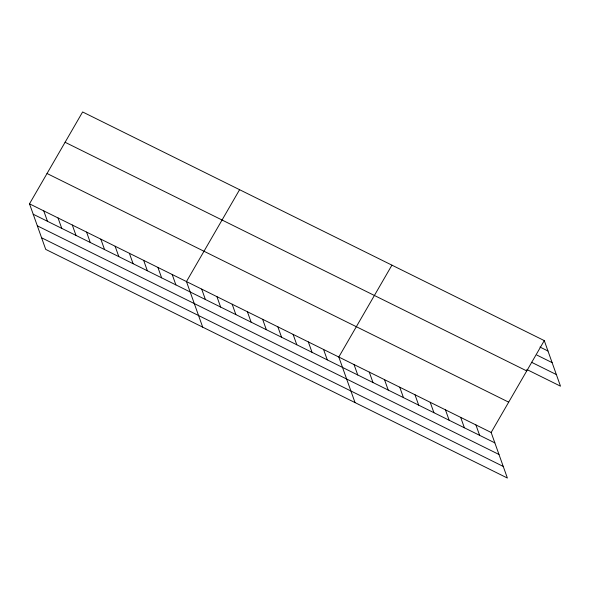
<?xml version="1.0" encoding="UTF-8"?>
<svg xmlns="http://www.w3.org/2000/svg" width="590" height="590" viewBox="0 0 590 590"><rect width="100%" height="100%" fill="white"/><g stroke="black" fill="none" stroke-linecap="round" stroke-linejoin="round"><path stroke-width="0.89" d="M29.5 203.823L491.153 432.477L507.378 478.04L45.725 249.393L29.5 203.823L82.622 111.96L544.275 340.607L560.5 386.177L526.826 369.495M239.584 189.7L186.462 281.563L202.687 327.133M391.93 265.153L338.808 357.016L355.033 402.587M491.153 432.477L544.275 340.607M539.961 347.038L547.977 351.013M536.878 355.069L552.107 362.614M531.509 362.26L556.37 374.569M65.092 142.271L526.745 370.926M47.03 173.504L508.683 402.159M33.202 214.222L494.855 442.876M37.34 225.83L498.985 454.477M41.595 237.785L503.248 466.439M475.916 424.925L479.618 435.332M460.679 417.381L464.389 427.787M445.45 409.836L449.152 420.242M430.213 402.292L433.916 412.69M414.976 394.747L418.679 405.146M399.747 387.202L403.449 397.601M384.51 379.658L388.213 390.056M369.274 372.113L372.976 382.512M354.044 364.568L357.747 374.967M323.571 349.472L327.273 359.878M308.334 341.927L312.044 352.333M293.105 334.382L296.807 344.781M277.868 326.838L281.57 337.237M262.631 319.293L266.341 329.692M247.402 311.749L251.104 322.147M232.165 304.204L235.867 314.603M216.928 296.652L220.631 307.058M201.699 289.107L205.401 299.514M172.191 274.498L175.894 284.896M157.921 267.432L161.623 277.831M143.65 260.36L147.36 270.766M129.387 253.294L133.089 263.693M115.116 246.229L118.819 256.628M100.846 239.164L104.548 249.563M86.575 232.091L90.277 242.497M72.305 225.026L76.014 235.425M58.041 217.961L61.744 228.359M43.771 210.888L47.473 221.294"/></g></svg>
